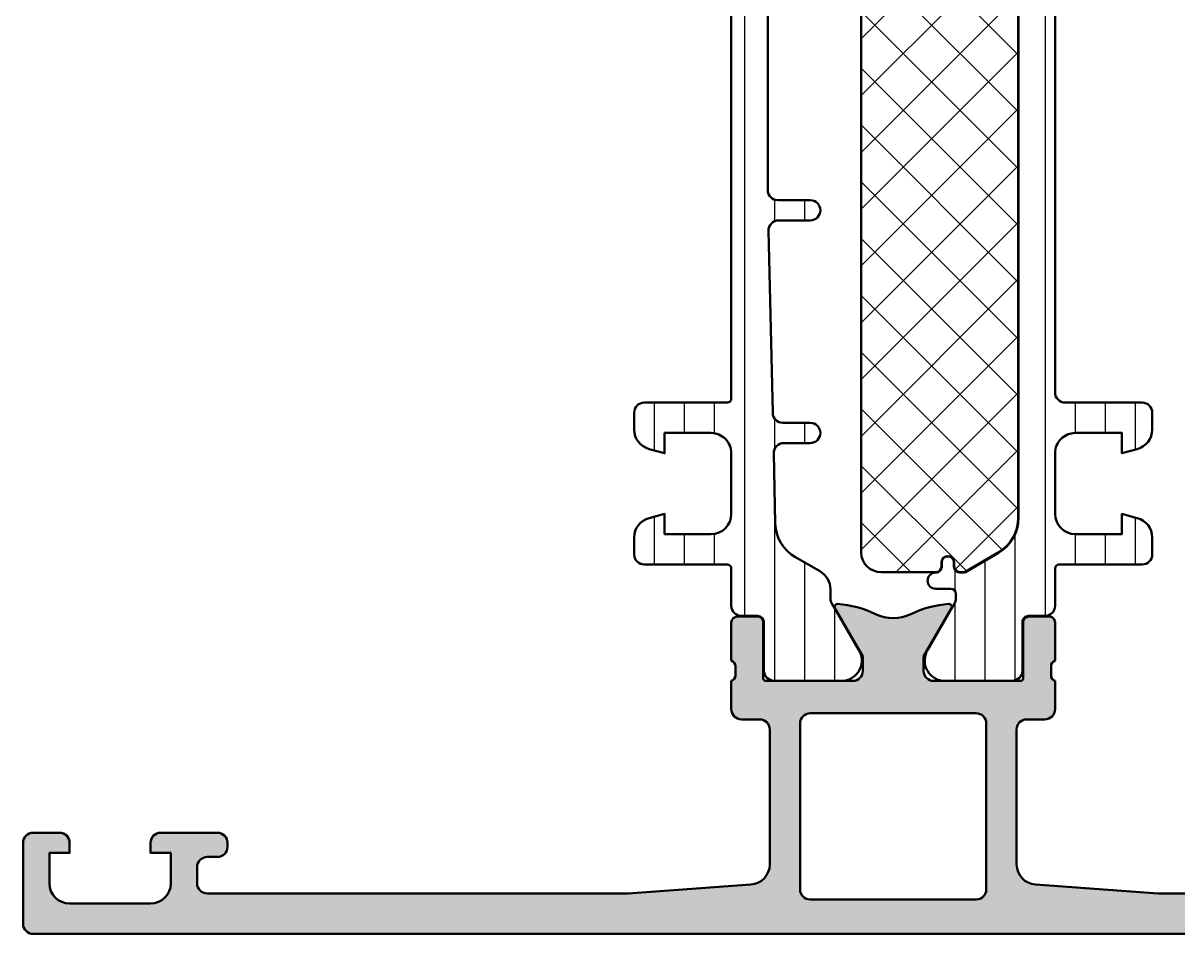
# Model space of a CAD drawing. Extents: x 0 to 107, y 0 to 90.
# Drawn here: x 0 to 57.1, y 0 to 45 of the extents above; entities that cross this region are included whole.
import ezdxf

# ---------------------------------------------------------------- set-up
doc = ezdxf.new("R2010")
doc.units = 0
for name, color, linetype, lineweight in [('0S-Alu contour', 7, 'Continuous', 50), ('0S-Alu hatch', 252, 'Continuous', 25), ('0S-Plastic contour', 254, 'Continuous', 50), ('0S-Plastic hatch', 253, 'Continuous', 25), ('0S-PT contour', 91, 'Continuous', 50), ('0S-PT hatch', 103, 'Continuous', 25)]:
    doc.layers.add(name, color=color, linetype=linetype, lineweight=lineweight)
pattern_1 = [(90, (0, 0), (-1.4859, 0), [])]

# ---------------------------------------------------------------- blocks, each defined once
blk = doc.blocks.new('462580__AE977219_CE54_4186_94C7_4230D9672D73_')
at = {"layer": '0S-Alu hatch'}
h = blk.add_hatch(color=256, dxfattribs=at)
edge = h.paths.add_edge_path()
edge.add_ellipse((50.10000000000005, 3.431119354686243), major_axis=(-1.000000000000035, 0), ratio=1, start_angle=0, end_angle=85.91438322002278, ccw=False)
edge.add_line((49.10000000000001, 3.43111935468624), (49.1, 10.1))
edge.add_ellipse((49.6, 10.10000015128488), major_axis=(-0.5000000000000301, 0), ratio=1, start_angle=-89.99999999999591, end_angle=1.732971230694602e-05, ccw=False)
edge.add_line((49.59999999999997, 10.60000015128491), (50.5, 10.60000000000001))
edge.add_arc((50.50000000000004, 11.10000015128486), 0.4999999999999574, 269.9999999999951, 360)
edge.add_line((51, 11.10000015128486), (51.00000000000001, 12.4998629859011))
edge.add_ellipse((51.07883680233441, 12.7673838415071), major_axis=(-0.2788954097622999, 0), ratio=1, start_angle=-1.1645648168134244, end_angle=73.58006877694788, ccw=False)
edge.add_line((50.79999900000001, 12.77305213717746), (50.79999900000002, 13.22664598589257))
edge.add_ellipse((51.07886710018399, 13.23230679019579), major_axis=(-0.2789255492162316, 0), ratio=1, start_angle=-73.57540492508872, end_angle=1.1628997974455046, ccw=False)
edge.add_line((51.00000000000001, 13.49985013717745), (51.00000000000002, 15.37986098590108))
edge.add_arc((50.70000000000002, 15.37986113718598), 0.2999999999999971, 359.9999711101367, 450)
edge.add_line((50.70000000000002, 15.67986113718598), (49.72002568095724, 15.67986098590108))
edge.add_arc((49.72002568095724, 15.37986113718597), 0.3000000000000096, 90, 180)
edge.add_line((49.42002568095722, 15.37986113718596), (49.42002568095723, 12.61986298590108))
edge.add_ellipse((49.30016269505614, 12.61986313718614), major_axis=(-0.1198629859011961, 0), ratio=1, start_angle=90.00000000003058, end_angle=179.9999276807861, ccw=False)
edge.add_line((49.3001626950562, 12.50000015128494), (44.99994439642525, 12.50000000000005))
edge.add_ellipse((44.99994465468481, 13.00000025825956), major_axis=(-0.50000025825958, 0), ratio=1, start_angle=1.2253957095254009e-05, end_angle=89.9999704056504, ccw=False)
edge.add_line((44.49994439642524, 13.00000015128501), (44.49994439642535, 13.70000000000018))
edge.add_line((44.49994439642535, 13.70000000000018), (45.88143985404754, 16.09282032302732))
edge.add_arc((45.76182461177673, 16.16188036663647), 0.138119784648486, 329.9999456508516, 453.6515491367406)
edge.add_arc((46.07146175672486, 11.31000108375469), 4.999869236974165, 93.65154913674321, 116.1005569611629)
edge.add_ellipse((42.99997219821259, 17.600057554792), major_axis=(-2.000063781674514, 0), ratio=1, start_angle=64.15806723683357, end_angle=115.84193276316671, ccw=False)
edge.add_arc((39.9284826397003, 11.31000108375472), 4.999869236974149, 63.89944303883679, 86.34845086325629)
edge.add_arc((40.23811978464847, 16.16188036663646), 0.1381197846485002, 86.34845086325679, 210.0000000000027)
edge.add_line((40.11850454237763, 16.09282047431221), (41.49999999999984, 13.70000000000019))
edge.add_line((41.49999999999984, 13.70000000000019), (41.49999999999991, 13.00000000000009))
edge.add_ellipse((40.99999999999992, 13.00000015128496), major_axis=(-0.5000000000000158, 0), ratio=1, start_angle=90.00000000000159, end_angle=179.9999826702878, ccw=False)
edge.add_line((40.99999999999993, 12.50000015128495), (36.69983730494378, 12.50000000000005))
edge.add_ellipse((36.69983756320365, 12.61986324416072), major_axis=(-0.119863244160942, 0), ratio=1, start_angle=5.113384287369627e-05, end_angle=89.99987654930851, ccw=False)
edge.add_line((36.57997431904276, 12.61986313718598), (36.57997431904276, 15.37986098590107))
edge.add_arc((36.27997431904275, 15.37986113718596), 0.3000000000000043, 359.9999711101367, 450.0000000000027)
edge.add_line((36.27997431904274, 15.67986113718597), (35.29999999999998, 15.67986098590108))
edge.add_arc((35.29999999999998, 15.37986113718597), 0.3000000000000025, 90, 180)
edge.add_line((34.99999999999997, 15.37986113718597), (34.99999999999996, 13.49984998589256))
edge.add_ellipse((34.92113326019448, 13.23230690899787), major_axis=(-0.2789251882527402, 0), ratio=1, start_angle=178.8371053712857, end_angle=253.5754602446128, ccw=False)
edge.add_line((35.20000099999997, 13.22664613717746), (35.20000099999998, 12.77305198589258))
edge.add_ellipse((34.92116355800332, 12.76738372271176), major_axis=(-0.2788950488386738, 0), ratio=1, start_angle=106.419875899164, end_angle=181.1645596481263, ccw=False)
edge.add_line((35.00000000000001, 12.49986313718603), (34.99999999999999, 11.09999999999998))
edge.add_arc((35.49999999999997, 11.10000015128489), 0.4999999999999858, 180.0000173297123, 269.9999999999984)
edge.add_line((35.49999999999996, 10.6000001512849), (36.40000000000001, 10.60000000000001))
edge.add_ellipse((36.40000025825936, 10.10000025825946), major_axis=(-0.4999997417406209, 0), ratio=1, start_angle=179.999987746043, end_angle=270.0000295943558, ccw=False)
edge.add_line((36.89999999999996, 10.1000001512849), (36.89999999999998, 3.431119203401324))
edge.add_ellipse((35.89999999999996, 3.431119354686239), major_axis=(-1.000000000000025, 0), ratio=1, start_angle=94.08561677997523, end_angle=179.999991377309, ccw=False)
edge.add_line((35.97124704998788, 2.433660654855476), (29.9, 2.000000000000013))
edge.add_line((29.9, 2.000000000000013), (9.099999999999987, 1.999999999999998))
edge.add_ellipse((9.100000258259582, 2.500000258259502), major_axis=(-0.5000002582595707, 0), ratio=1, start_angle=1.2253957095254009e-05, end_angle=89.99997040564563, ccw=False)
edge.add_line((8.600000000000023, 2.500000151284906), (8.600000000000023, 3.299999999999997))
edge.add_ellipse((9.10000000000004, 3.300000151284852), major_axis=(-0.5000000000000407, 0), ratio=1, start_angle=-89.99999999999841, end_angle=1.732971230694602e-05, ccw=False)
edge.add_line((9.100000000000026, 3.800000151284893), (9.600000000000025, 3.799999999999998))
edge.add_arc((9.600000000000023, 4.300000151284892), 0.4999999999999996, 270.0000000000002, 360)
edge.add_line((10.10000000000002, 4.300000151284895), (10.10000000000002, 4.499999999999999))
edge.add_arc((9.600000000000023, 4.500000151284895), 0.4999999999999983, 359.9999826702877, 450)
edge.add_line((9.600000000000023, 5.000000151284893), (6.800000000000011, 4.999999999999999))
edge.add_arc((6.800000000000011, 4.500000151284893), 0.5, 90, 180)
edge.add_line((6.300000000000011, 4.500000151284892), (6.300000000000011, 4))
edge.add_line((6.300000000000011, 4), (7.300000000000011, 4))
edge.add_line((7.300000000000011, 4), (7.300000000000011, 2.500000000000005))
edge.add_ellipse((6.300000000000001, 2.500000151284914), major_axis=(-1.000000000000021, 0), ratio=1, start_angle=90.00000000000063, end_angle=179.999991377309, ccw=False)
edge.add_line((6.300000000000012, 1.500000151284893), (2.300000000000012, 1.499999999999998))
edge.add_ellipse((2.300000258259527, 2.500000258259489), major_axis=(-1.000000258259523, 0), ratio=1, start_angle=6.156649305921746e-06, end_angle=89.99998520282361, ccw=False)
edge.add_line((1.300000000000011, 2.500000151284895), (1.300000000000011, 3.999999999999998))
edge.add_line((1.300000000000011, 3.999999999999998), (2.300000000000011, 3.999999999999999))
edge.add_line((2.300000000000011, 3.999999999999999), (2.300000000000011, 4.5))
edge.add_arc((1.800000000000015, 4.500000151284897), 0.4999999999999963, 359.9999826702877, 450)
edge.add_line((1.800000000000014, 5.000000151284893), (0.4999999999999999, 4.999999999999999))
edge.add_arc((0.4999999999999999, 4.500000151284893), 0.5, 90.00000000000003, 180)
edge.add_line((-2e-16, 4.500000151284893), (1e-16, 0.5))
edge.add_arc((0.5, 0.500000151284895), 0.5, 180.0000173297123, 269.9999999999999)
edge.add_line((0.4999999999999998, 1.512848948e-07), (106.5, 4e-16))
edge.add_arc((106.5, 0.5000001512848968), 0.5000000000000016, 269.9999999999984, 360)
edge.add_line((107, 0.5000001512848918), (107, 4.500000000000023))
edge.add_arc((106.5, 4.500000151284925), 0.4999999999999716, 359.9999826702877, 449.9999999999984)
edge.add_line((106.5, 5.000000151284896), (105.1999999999999, 4.999999999999998))
edge.add_arc((105.1999999999999, 4.500000151284907), 0.4999999999999858, 90.00000000000325, 180)
edge.add_line((104.6999999999999, 4.500000151284885), (104.7, 3.999999999999999))
edge.add_line((104.7, 3.999999999999999), (105.7, 3.999999999999999))
edge.add_line((105.7, 3.999999999999999), (105.7, 2.5))
edge.add_ellipse((104.6999999999999, 2.500000151284957), major_axis=(-1.000000000000053, 0), ratio=1, start_angle=89.9999999999975, end_angle=179.999991377309, ccw=False)
edge.add_line((104.6999999999999, 1.500000151284898), (100.7, 1.499999999999999))
edge.add_ellipse((100.7000002582595, 2.500000258259503), major_axis=(-1.000000258259537, 0), ratio=1, start_angle=6.156649305921746e-06, end_angle=89.99998520282338, ccw=False)
edge.add_line((99.69999999999997, 2.500000151284895), (99.69999999999997, 4))
edge.add_line((99.69999999999997, 4), (100.7, 4))
edge.add_line((100.7, 4), (100.6999999999999, 4.500000000000045))
edge.add_arc((100.2, 4.500000151284957), 0.499999999999929, 359.9999826702877, 450)
edge.add_line((100.2, 5.000000151284886), (97.39999999999998, 5))
edge.add_arc((97.39999999999996, 4.500000151284907), 0.4999999999999885, 89.99999999999837, 180)
edge.add_line((96.89999999999996, 4.500000151284923), (96.89999999999996, 4.29999999999997))
edge.add_arc((97.39999999999998, 4.300000151284895), 0.5, 180.0000173297123, 270.0000000000033)
edge.add_line((97.4, 3.800000151284895), (97.89999999999995, 3.799999999999998))
edge.add_ellipse((97.9000002582593, 3.300000258259397), major_axis=(-0.4999997417406675, 0), ratio=1, start_angle=179.999987746043, end_angle=270.00002959435665, ccw=False)
edge.add_line((98.39999999999996, 3.300000151284856), (98.40000000000003, 2.500000000000074))
edge.add_ellipse((97.89999999999996, 2.500000151284987), major_axis=(-0.500000000000094, 0), ratio=1, start_angle=90.00000000000159, end_angle=179.9999826702878, ccw=False)
edge.add_line((97.89999999999999, 2.000000151284895), (56.10000000000002, 2.000000000000014))
edge.add_line((56.10000000000002, 2.000000000000014), (50.0287529500121, 2.433660654855476))
edge = h.paths.add_edge_path()
edge.add_line((38.89999999999999, 10.90000000000001), (47.09999999999999, 10.90000000000001))
edge.add_ellipse((47.09999999999999, 10.4000001512849), major_axis=(-0.5, 0), ratio=1, start_angle=179.9999826702878, end_angle=270, ccw=False)
edge.add_line((47.6, 10.40000000000001), (47.6, 2.200000151284889))
edge.add_ellipse((47.09999999999999, 2.20000015128489), major_axis=(-0.5, 0), ratio=1, start_angle=90, end_angle=180, ccw=False)
edge.add_line((47.09999999999999, 1.699999999999995), (38.89999999999999, 1.70000015128489))
edge.add_ellipse((38.89999999999999, 2.20000015128489), major_axis=(-0.5, 0), ratio=1, start_angle=1.732971230694602e-05, end_angle=90, ccw=False)
edge.add_line((38.39999999999998, 2.199999999999995), (38.39999999999998, 10.4000001512849))
edge.add_ellipse((38.89999999999999, 10.4000001512849), major_axis=(-0.5, 0), ratio=1, start_angle=270, end_angle=360, ccw=False)
at = {"layer": '0S-Alu contour', "color": 7}
for points in [[(40.11850454237763, 16.09282047431221), (41.49999999999984, 13.70000000000019), (41.49999999999991, 13.00000000000009)], [(44.49994439642524, 13.00000015128501), (44.49994439642535, 13.70000000000018), (45.88143985404754, 16.09282032302732)], [(36.27997431904274, 15.67986113718597), (35.29999999999998, 15.67986098590108)], [(50.70000000000002, 15.67986113718598), (49.72002568095724, 15.67986098590108)], [(34.99999999999997, 15.37986113718597), (34.99999999999996, 13.49984998589256)], [(36.57997431904276, 12.61986313718598), (36.57997431904276, 15.37986098590107)], [(49.42002568095722, 15.37986113718596), (49.42002568095723, 12.61986298590108)], [(51.00000000000001, 13.49985013717745), (51.00000000000002, 15.37986098590108)], [(35.20000099999997, 13.22664613717746), (35.20000099999998, 12.77305198589258)], [(50.79999900000001, 12.77305213717746), (50.79999900000002, 13.22664598589257)], [(35.00000000000001, 12.49986313718603), (34.99999999999999, 11.09999999999998)], [(40.99999999999993, 12.50000015128495), (36.69983730494378, 12.50000000000005)], [(49.3001626950562, 12.50000015128494), (44.99994439642525, 12.50000000000005)], [(51, 11.10000015128486), (51.00000000000001, 12.4998629859011)], [(38.89999999999999, 10.90000000000001), (47.09999999999999, 10.90000000000001)], [(35.49999999999996, 10.6000001512849), (36.40000000000001, 10.60000000000001)], [(38.39999999999998, 2.199999999999995), (38.39999999999998, 10.4000001512849)], [(47.6, 10.40000000000001), (47.6, 2.20000015128489)], [(49.59999999999997, 10.60000015128491), (50.5, 10.60000000000001)], [(36.89999999999996, 10.1000001512849), (36.89999999999998, 3.431119203401324)], [(49.10000000000001, 3.43111935468624), (49.1, 10.1)], [(1.800000000000014, 5.000000151284893), (0.4999999999999999, 4.999999999999999)], [(9.600000000000023, 5.000000151284893), (6.800000000000011, 4.999999999999999)], [(-2e-16, 4.500000151284893), (1e-16, 0.5)], [(1.300000000000011, 2.500000151284895), (1.300000000000011, 3.999999999999998), (2.300000000000011, 3.999999999999999), (2.300000000000011, 4.5)], [(6.300000000000011, 4.500000151284892), (6.300000000000011, 4), (7.300000000000011, 4), (7.300000000000011, 2.500000000000005)], [(10.10000000000002, 4.300000151284895), (10.10000000000002, 4.499999999999999)], [(9.100000000000026, 3.800000151284893), (9.600000000000025, 3.799999999999998)], [(8.600000000000023, 2.500000151284906), (8.600000000000023, 3.299999999999997)], [(35.97124704998788, 2.433660654855476), (29.9, 2.000000000000013), (9.099999999999987, 1.999999999999998)], [(97.89999999999999, 2.000000151284895), (56.10000000000002, 2.000000000000014), (50.0287529500121, 2.433660654855476)], [(6.300000000000012, 1.500000151284893), (2.300000000000012, 1.499999999999998)], [(47.09999999999999, 1.699999999999995), (38.89999999999999, 1.70000015128489)], [(0.4999999999999998, 1.512848948e-07), (106.5, 4e-16)]]:
    blk.add_lwpolyline(points, dxfattribs=at)
for centre, radius, start, end in [((40.23811978464847, 16.16188036663646), 0.1381197846485002, 86.34845086325679, 210.0000000000027), ((39.9284826397003, 11.31000108375472), 4.999869236974149, 63.89944303883679, 86.34845086325629), ((46.07146175672486, 11.31000108375469), 4.999869236974165, 93.65154913674321, 116.1005569611629), ((45.76182461177673, 16.16188036663647), 0.138119784648486, 329.9999456508516, 93.65154913674066), ((35.29999999999998, 15.37986113718597), 0.3000000000000025, 90, 180), ((36.27997431904275, 15.37986113718596), 0.3000000000000043, 359.9999711101367, 90.00000000000273), ((49.72002568095724, 15.37986113718597), 0.3000000000000096, 90, 180), ((50.70000000000002, 15.37986113718598), 0.2999999999999971, 359.9999711101367, 90), ((35.49999999999997, 11.10000015128489), 0.4999999999999858, 180.0000173297123, 269.9999999999984), ((50.50000000000004, 11.10000015128486), 0.4999999999999574, 269.9999999999951, 0), ((0.4999999999999999, 4.500000151284893), 0.5, 90.00000000000003, 180), ((1.800000000000015, 4.500000151284897), 0.4999999999999963, 359.9999826702877, 90.0000000000001), ((6.800000000000011, 4.500000151284893), 0.5, 90, 180), ((9.600000000000023, 4.500000151284895), 0.4999999999999983, 359.9999826702877, 90), ((9.600000000000023, 4.300000151284892), 0.4999999999999996, 270.0000000000002, 0), ((0.5, 0.500000151284895), 0.5, 180.0000173297123, 269.9999999999999)]:
    blk.add_arc(centre, radius, start, end, dxfattribs=at)
at = {"layer": '0S-Alu contour', "color": 7, "extrusion": (0, 0, -1)}
for centre, radius, start, end in [((-42.99997219821259, 17.600057554792), 2.000063781674514, 244.1580672368333, 295.8419327631665), ((-34.92113326019448, 13.23230690899787), 0.2789251882527402, 106.4245397553872, 181.1628946287144), ((-51.07886710018399, 13.23230679019579), 0.2789255492162316, 358.8371002025545, 73.5754049250888), ((-34.92116355800332, 12.76738372271176), 0.2788950488386739, 178.8354403518737, 253.580124100836), ((-36.69983756320365, 12.61986324416072), 0.119863244160942, 270.0001234506915, 359.9999488661571), ((-40.99999999999992, 13.00000015128496), 0.5000000000000158, 180.0000173297123, 269.9999999999984), ((-44.99994465468481, 13.00000025825956), 0.50000025825958, 270.0000295943496, 359.9999877460429), ((-49.30016269505614, 12.61986313718614), 0.1198629859011961, 180.000072319214, 269.9999999999694), ((-51.07883680233441, 12.7673838415071), 0.2788954097622999, 286.4199312230521, 1.164564816813331), ((-38.89999999999999, 10.4000001512849), 0.5, 0, 90), ((-47.09999999999999, 10.4000001512849), 0.5, 90, 180.0000173297123), ((-36.40000025825936, 10.10000025825946), 0.4999997417406209, 89.9999704056442, 180.0000122539571), ((-49.6, 10.10000015128488), 0.5000000000000301, 359.9999826702877, 89.99999999999594), ((-9.10000000000004, 3.300000151284852), 0.5000000000000407, 359.9999826702877, 89.99999999999837), ((-35.89999999999996, 3.431119354686239), 1.000000000000025, 180.0000086226911, 265.9143832200248), ((-50.10000000000005, 3.431119354686243), 1.000000000000035, 274.0856167799772, 0), ((-2.300000258259527, 2.500000258259489), 1.000000258259523, 270.0000147971764, 359.9999938433507), ((-6.300000000000001, 2.500000151284914), 1.000000000000021, 180.0000086226911, 269.9999999999994), ((-9.100000258259582, 2.500000258259502), 0.5000002582595707, 270.0000295943544, 359.9999877460429), ((-38.89999999999999, 2.20000015128489), 0.5, 270, 359.9999826702877), ((-47.09999999999999, 2.20000015128489), 0.5, 180, 270)]:
    blk.add_arc(centre, radius, start, end, dxfattribs=at)
blk = doc.blocks.new('284595__3BD5218A_EC64_46D0_82F6_E724B18B5A6B___8C823712_306E_4C20_992F_7DF434654752_')
at = {"layer": '0S-Plastic hatch'}
h = blk.add_hatch(dxfattribs=at)
h.set_pattern_fill('ANSI31', color=256, scale=0.4680000000000001, angle=45, style=0)
h.set_pattern_definition(pattern_1)
edge = h.paths.add_edge_path()
edge.add_line((55.80000031716405, 62.91925062692974), (55.80000031716405, 63.74999985030413))
edge.add_arc((55.30000031716406, 63.74999985030415), 0.4999999999999858, 0, 89.99999999999837)
edge.add_line((55.30000031716408, 64.24999985030414), (51.20000031716406, 64.24999985030408))
edge.add_ellipse((51.20000031716405, 64.44999985030408), major_axis=(-0.2000000000000028, 0), ratio=1, start_angle=0, end_angle=90.00000000000199, ccw=False)
edge.add_line((51.00000031716406, 64.44999985030408), (51.00000031716405, 66.2900055292136))
edge.add_arc((50.50000299606637, 66.2900055292136), 0.4999973210976876, 0, 90.00030698202619)
edge.add_line((50.50000031715716, 66.7900028503041), (49.68966898382381, 66.7900028503041))
edge.add_ellipse((49.6896689838238, 67.0900028503041), major_axis=(-0.2999999999999829, 0), ratio=1, start_angle=0, end_angle=90.00000000000409, ccw=False)
edge.add_line((49.38966898382381, 67.0900028503041), (49.39000093422084, 69.49000123324036))
edge.add_arc((48.89000495678221, 69.49000387286549), 0.4999959774455975, 359.9996975182267, 450.0003024811826)
edge.add_line((48.89000231715716, 69.98999985030412), (45.41346081905766, 69.98999985030412))
edge.add_arc((45.55577146804902, 69.00018177558127), 0.9999960709244742, 98.18160805189984, 212.7270160998405)
edge.add_line((44.71451881905767, 68.45954685030412), (46.03303566836882, 66.17580836363183))
edge.add_ellipse((45.6000229516385, 65.9258083893323), major_axis=(-0.4999999999999406, 0), ratio=1, start_angle=179.994256176766, end_angle=209.9999965993448, ccw=False)
edge.add_line((46.10002294912599, 65.92575826501847), (46.10000031715464, 65.69999985032166))
edge.add_ellipse((45.85000031713714, 65.69999985032165), major_axis=(-0.2500000000175007, 0), ratio=1, start_angle=90.00000000000159, end_angle=180, ccw=False)
edge.add_line((45.85000031713714, 65.44999985030415), (45.09959367777305, 65.44999985030411))
edge.add_arc((45.09959367777305, 65.05074077718734), 0.3992590731167667, 90, 270)
edge.add_ellipse((45.09959367777309, 64.34999985030403), major_axis=(-0.3014818537665462, 0), ratio=1, start_angle=180, end_angle=270.00000000000676, ccw=False)
edge.add_line((45.40107553153964, 64.34999985030407), (45.40107553153964, 64.14942905501786))
edge.add_arc((45.7005047362534, 64.14942905501789), 0.2994292047137605, 180, 360)
edge.add_line((45.99993394096716, 64.14942905501792), (45.99993394096716, 64.34999985030419))
edge.add_ellipse((46.29993394096714, 64.34999985030414), major_axis=(-0.2999999999999758, 0), ratio=1, start_angle=273.39363927145547, end_angle=360, ccw=False)
edge.add_line((46.2821752750787, 64.64947377201662), (46.46501312662448, 64.64947377201665))
edge.add_ellipse((46.46501312662459, 64.44947377201655), major_axis=(-0.2000000000001023, 0), ratio=1, start_angle=240.0000000000378, end_angle=270.0000000000305, ccw=False)
edge.add_line((46.56501312662452, 64.62267885277359), (48.20000031716407, 63.67871855819386))
edge.add_ellipse((47.20000031716416, 61.94666775062508), major_axis=(-1.999999999999871, 0), ratio=1, start_angle=180, end_angle=240.0000000000009, ccw=False)
edge.add_line((49.20000031716404, 61.9466677506251), (49.20000031716405, 20.55333194993597))
edge.add_ellipse((47.20000031716406, 20.553331949936), major_axis=(-1.999999999999985, 0), ratio=1, start_angle=119.9999999999998, end_angle=180, ccw=False)
edge.add_line((48.20000031716404, 18.82128114236713), (46.56501312662454, 17.87732084778762))
edge.add_ellipse((46.46501312662434, 18.05052592854439), major_axis=(-0.2000000000000009, 0), ratio=1, start_angle=90.00000000006918, end_angle=120.00000000006611, ccw=False)
edge.add_line((46.46501312662458, 17.85052592854439), (46.28217527507868, 17.85052592854445))
edge.add_ellipse((46.29993394096711, 18.14999985025689), major_axis=(-0.2999999999999501, 0), ratio=1, start_angle=0, end_angle=86.60636072854561, ccw=False)
edge.add_line((45.99993394096716, 18.14999985025688), (45.99993394096716, 18.35057064554315))
edge.add_arc((45.7005047362534, 18.35057064554315), 0.2994292047137605, 0, 180)
edge.add_line((45.40107553153965, 18.35057064554315), (45.40107553153965, 18.14999985025688))
edge.add_ellipse((45.0995936777731, 18.14999985025699), major_axis=(-0.3014818537665462, 0), ratio=1, start_angle=89.99999999999199, end_angle=180, ccw=False)
edge.add_arc((45.09959367777305, 17.4492589233737), 0.3992590731167524, 90, 270)
edge.add_line((45.09959367777305, 17.04999985025694), (45.85000031713718, 17.04999985025692))
edge.add_ellipse((45.85000031713716, 16.79999985023943), major_axis=(-0.2500000000174865, 0), ratio=1, start_angle=180, end_angle=269.9999999999935, ccw=False)
edge.add_line((46.10000031715464, 16.79999985023935), (46.10002294912599, 16.57424143554255))
edge.add_ellipse((45.60002295163844, 16.57419131122876), major_axis=(-0.5000000000000032, 0), ratio=1, start_angle=150.0000034006535, end_angle=180.0057438232342, ccw=False)
edge.add_line((46.03303566836881, 16.32419133692919), (44.71451881905767, 14.04045285025691))
edge.add_arc((45.55577146804902, 13.49981792497976), 0.9999960709244718, 147.2729839001593, 261.8183919481001)
edge.add_line((45.41346081905766, 12.50999985025691), (48.89000231715716, 12.50999985025692))
edge.add_arc((48.89000495678221, 13.00999582769554), 0.4999959774455886, 269.9996975188158, 360.0003024817733)
edge.add_line((49.39000093422083, 13.00999846732063), (49.38966898382381, 15.4099968502569))
edge.add_ellipse((49.68966898382381, 15.4099968502569), major_axis=(-0.3000000000000043, 0), ratio=1, start_angle=269.99999999999864, end_angle=360, ccw=False)
edge.add_line((49.68966898382382, 15.70999685025691), (50.50000031715717, 15.70999685025691))
edge.add_arc((50.50000299606637, 16.20999417134742), 0.4999973210976877, 269.9996930179747, 360)
edge.add_line((51.00000031716405, 16.20999417134742), (51.00000031716405, 18.04999985025686))
edge.add_ellipse((51.20000031716408, 18.04999985025691), major_axis=(-0.2000000000000242, 0), ratio=1, start_angle=270.00000000001427, end_angle=360, ccw=False)
edge.add_line((51.20000031716403, 18.24999985025694), (55.30000031716406, 18.24999985025687))
edge.add_arc((55.30000031716405, 18.74999985025687), 0.4999999999999929, 270.0000000000008, 360)
edge.add_line((55.80000031716405, 18.74999985025688), (55.80000031716405, 19.58074907363124))
edge.add_arc((54.80000031716406, 19.58074907363126), 0.9999999999999857, 0, 74.99999999999942)
edge.add_line((55.05881936226659, 20.54667489992031), (54.30000031716405, 20.74999985025693))
edge.add_line((54.30000031716405, 20.74999985025693), (54.30000031716405, 19.74999985025693))
edge.add_line((54.30000031716405, 19.74999985025693), (52.00000031716405, 19.74999985025693))
edge.add_ellipse((52.00000031716405, 20.74999985025693), major_axis=(-1, 0), ratio=1, start_angle=0, end_angle=90, ccw=False)
edge.add_line((51.00000031716405, 20.74999985025693), (51.00000031716405, 23.74999985025699))
edge.add_ellipse((52.00000031716398, 23.74999985025695), major_axis=(-0.999999999999929, 0), ratio=1, start_angle=269.99999999999676, end_angle=360, ccw=False)
edge.add_line((52.00000031716403, 24.74999985025688), (54.30000031716405, 24.74999985025691))
edge.add_line((54.30000031716405, 24.74999985025691), (54.30000031716405, 23.74999985025699))
edge.add_line((54.30000031716405, 23.74999985025699), (55.05881936226651, 23.95332480059347))
edge.add_arc((54.80000031716397, 24.91925062688263), 1.000000000000094, 285.0000000000002, 360)
edge.add_line((55.80000031716405, 24.91925062688262), (55.80000031716405, 25.74999985025697))
edge.add_arc((55.30000031716409, 25.74999985025697), 0.4999999999999574, 0, 89.9999999999992)
edge.add_line((55.3000003171641, 26.24999985025693), (51.50000031716405, 26.24999985025694))
edge.add_ellipse((51.50000031716403, 26.74999985025691), major_axis=(-0.4999999999999787, 0), ratio=1, start_angle=0, end_angle=90.00000000000239, ccw=False)
edge.add_line((51.00000031716405, 26.74999985025691), (51.00000031716405, 55.74999985030407))
edge.add_ellipse((51.50000031716405, 55.74999985030412), major_axis=(-0.5, 0), ratio=1, start_angle=270.0000000000008, end_angle=360, ccw=False)
edge.add_line((51.50000031716404, 56.24999985030412), (55.30000031716411, 56.24999985030411))
edge.add_arc((55.30000031716408, 56.74999985030407), 0.4999999999999574, 270.0000000000041, 360)
edge.add_line((55.80000031716404, 56.7499998503041), (55.80000031716405, 57.58074907367852))
edge.add_arc((54.80000031716408, 57.58074907367852), 0.9999999999999715, 0, 75.00000000000126)
edge.add_line((55.05881936226657, 58.54667489996757), (54.30000031716405, 58.74999985030411))
edge.add_line((54.30000031716405, 58.74999985030411), (54.30000031716405, 57.74999985030412))
edge.add_line((54.30000031716405, 57.74999985030412), (52.00000031716408, 57.74999985030412))
edge.add_ellipse((52.00000031716404, 58.7499998503041), major_axis=(-0.9999999999999928, 0), ratio=1, start_angle=0, end_angle=90.00000000000199, ccw=False)
edge.add_line((51.00000031716405, 58.7499998503041), (51.00000031716405, 61.74999985030416))
edge.add_ellipse((52.00000031716406, 61.74999985030411), major_axis=(-1.000000000000007, 0), ratio=1, start_angle=269.99999999999795, end_angle=360, ccw=False)
edge.add_line((52.0000003171641, 62.74999985030412), (54.30000031716405, 62.74999985030406))
edge.add_line((54.30000031716405, 62.74999985030406), (54.30000031716405, 61.74999985030413))
edge.add_line((54.30000031716405, 61.74999985030413), (55.0588193622666, 61.95332480064076))
edge.add_arc((54.80000031716412, 62.91925062692977), 0.9999999999999246, 284.9999999999986, 360)
at = {"layer": '0S-Plastic contour', "color": 7}
for points in [[(48.89000231715716, 69.98999985030412), (45.41346081905766, 69.98999985030412)], [(49.38966898382381, 67.0900028503041), (49.39000093422084, 69.49000123324036)], [(44.71451881905767, 68.45954685030412), (46.03303566836882, 66.17580836363183)], [(50.50000031715716, 66.7900028503041), (49.68966898382381, 66.7900028503041)], [(51.00000031716406, 64.44999985030408), (51.00000031716405, 66.2900055292136)], [(46.10002294912599, 65.92575826501847), (46.10000031715464, 65.69999985032166)], [(45.85000031713714, 65.44999985030415), (45.09959367777305, 65.44999985030411)], [(46.2821752750787, 64.64947377201662), (46.46501312662448, 64.64947377201665)], [(46.56501312662452, 64.62267885277359), (48.20000031716407, 63.67871855819386)], [(45.40107553153964, 64.34999985030407), (45.40107553153964, 64.14942905501786)], [(45.99993394096716, 64.14942905501792), (45.99993394096716, 64.34999985030419)], [(55.30000031716408, 64.24999985030414), (51.20000031716406, 64.24999985030408)], [(55.80000031716405, 62.91925062692974), (55.80000031716405, 63.74999985030413)], [(52.0000003171641, 62.74999985030412), (54.30000031716405, 62.74999985030406), (54.30000031716405, 61.74999985030413), (55.0588193622666, 61.95332480064076)], [(49.20000031716404, 61.9466677506251), (49.20000031716405, 20.55333194993597)], [(51.00000031716405, 58.7499998503041), (51.00000031716405, 61.74999985030416)], [(55.05881936226657, 58.54667489996757), (54.30000031716405, 58.74999985030411), (54.30000031716405, 57.74999985030412), (52.00000031716408, 57.74999985030412)], [(55.80000031716404, 56.7499998503041), (55.80000031716405, 57.58074907367852)], [(51.50000031716404, 56.24999985030412), (55.30000031716411, 56.24999985030411)], [(51.00000031716405, 26.74999985025691), (51.00000031716405, 55.74999985030407)], [(55.3000003171641, 26.24999985025693), (51.50000031716405, 26.24999985025694)], [(55.80000031716405, 24.91925062688262), (55.80000031716405, 25.74999985025697)], [(52.00000031716403, 24.74999985025688), (54.30000031716405, 24.74999985025691), (54.30000031716405, 23.74999985025699), (55.05881936226651, 23.95332480059347)], [(51.00000031716405, 20.74999985025693), (51.00000031716405, 23.74999985025699)], [(55.05881936226659, 20.54667489992031), (54.30000031716405, 20.74999985025693), (54.30000031716405, 19.74999985025693), (52.00000031716405, 19.74999985025693)], [(55.80000031716405, 18.74999985025688), (55.80000031716405, 19.58074907363124)], [(45.40107553153965, 18.35057064554315), (45.40107553153965, 18.14999985025688)], [(45.99993394096716, 18.14999985025688), (45.99993394096716, 18.35057064554315)], [(48.20000031716404, 18.82128114236713), (46.56501312662454, 17.87732084778762)], [(46.46501312662458, 17.85052592854439), (46.28217527507868, 17.85052592854445)], [(51.00000031716405, 16.20999417134742), (51.00000031716405, 18.04999985025686)], [(51.20000031716403, 18.24999985025694), (55.30000031716406, 18.24999985025687)], [(45.09959367777305, 17.04999985025694), (45.85000031713718, 17.04999985025692)], [(46.10000031715464, 16.79999985023935), (46.10002294912599, 16.57424143554255)], [(46.03303566836881, 16.32419133692919), (44.71451881905767, 14.04045285025691)], [(49.39000093422083, 13.00999846732063), (49.38966898382381, 15.4099968502569)], [(49.68966898382382, 15.70999685025691), (50.50000031715717, 15.70999685025691)], [(45.41346081905766, 12.50999985025691), (48.89000231715716, 12.50999985025692)]]:
    blk.add_lwpolyline(points, dxfattribs=at)
for centre, radius, start, end in [((45.55577146804902, 69.00018177558127), 0.9999960709244742, 98.18160805189984, 212.7270160998405), ((48.89000495678221, 69.49000387286549), 0.4999959774455975, 359.9996975182267, 90.00030248118262), ((50.50000299606637, 66.2900055292136), 0.4999973210976876, 0, 90.00030698202619), ((45.09959367777305, 65.05074077718734), 0.3992590731167667, 90, 270), ((45.7005047362534, 64.14942905501789), 0.2994292047137605, 180, 0), ((55.30000031716406, 63.74999985030415), 0.4999999999999858, 0, 89.99999999999837), ((54.80000031716412, 62.91925062692977), 0.9999999999999246, 284.9999999999986, 0), ((54.80000031716408, 57.58074907367852), 0.9999999999999715, 0, 75.00000000000126), ((55.30000031716408, 56.74999985030407), 0.4999999999999574, 270.0000000000041, 0), ((55.30000031716409, 25.74999985025697), 0.4999999999999574, 0, 89.9999999999992), ((54.80000031716397, 24.91925062688263), 1.000000000000094, 285.0000000000002, 0), ((54.80000031716406, 19.58074907363126), 0.9999999999999857, 0, 74.99999999999942), ((45.7005047362534, 18.35057064554315), 0.2994292047137605, 0, 180), ((55.30000031716405, 18.74999985025687), 0.4999999999999929, 270.0000000000008, 0), ((45.09959367777305, 17.4492589233737), 0.3992590731167524, 90, 270), ((50.50000299606637, 16.20999417134742), 0.4999973210976877, 269.9996930179747, 0), ((45.55577146804902, 13.49981792497976), 0.9999960709244718, 147.2729839001593, 261.8183919481001), ((48.89000495678221, 13.00999582769554), 0.4999959774455886, 269.9996975188158, 0.0003024817733149)]:
    blk.add_arc(centre, radius, start, end, dxfattribs=at)
at = {"layer": '0S-Plastic contour', "color": 7, "extrusion": (0, 0, -1)}
for centre, radius, start, end in [((-49.6896689838238, 67.0900028503041), 0.2999999999999829, 269.9999999999959, 0), ((-45.85000031713714, 65.69999985032165), 0.2500000000175007, 180, 269.9999999999984), ((-45.6000229516385, 65.9258083893323), 0.4999999999999406, 150.0000034006552, 180.0057438232341), ((-45.09959367777309, 64.34999985030403), 0.3014818537665462, 89.99999999999324, 180), ((-46.29993394096714, 64.34999985030414), 0.2999999999999758, 0, 86.60636072854453), ((-46.46501312662459, 64.44947377201655), 0.2000000000001023, 89.99999999996946, 119.9999999999622), ((-51.20000031716405, 64.44999985030408), 0.2000000000000028, 269.999999999998, 0), ((-47.20000031716416, 61.94666775062508), 1.999999999999871, 119.9999999999991, 180), ((-52.00000031716406, 61.74999985030411), 1.000000000000007, 0, 90.00000000000205), ((-52.00000031716404, 58.7499998503041), 0.9999999999999928, 269.999999999998, 0), ((-51.50000031716405, 55.74999985030412), 0.5, 0, 89.9999999999992), ((-51.50000031716403, 26.74999985025691), 0.4999999999999787, 269.9999999999976, 0), ((-52.00000031716398, 23.74999985025695), 0.999999999999929, 0, 90.00000000000325), ((-47.20000031716406, 20.553331949936), 1.999999999999985, 180, 240.0000000000002), ((-52.00000031716405, 20.74999985025693), 1, 270, 0), ((-45.0995936777731, 18.14999985025699), 0.3014818537665462, 180, 270.0000000000081), ((-46.29993394096711, 18.14999985025689), 0.2999999999999501, 273.3936392714544, 0), ((-46.46501312662434, 18.05052592854439), 0.2000000000000009, 239.9999999999339, 269.9999999999308), ((-51.20000031716408, 18.04999985025691), 0.2000000000000242, 0, 89.99999999998575), ((-45.85000031713716, 16.79999985023943), 0.2500000000174865, 90.00000000000651, 180), ((-45.60002295163844, 16.57419131122876), 0.5000000000000032, 179.9942561767658, 209.9999965993466), ((-49.68966898382381, 15.4099968502569), 0.3000000000000043, 0, 90.00000000000136)]:
    blk.add_arc(centre, radius, start, end, dxfattribs=at)
blk = doc.blocks.new('284595__2F84A031_DEBF_424D_8AE3_DE69FA4126D9___E6060018_582E_46AF_AE47_4A35C53AFE25_')
at = {"layer": '0S-Plastic hatch'}
h = blk.add_hatch(dxfattribs=at)
h.set_pattern_fill('ANSI31', color=256, scale=0.4680000000000001, angle=45, style=0)
h.set_pattern_definition(pattern_1)
edge = h.paths.add_edge_path()
edge.add_ellipse((31.20000000000099, 62.91925062693178), major_axis=(-1.000000000000535, 0), ratio=1, start_angle=0, end_angle=75.0000000000345, ccw=False)
edge.add_line((30.20000000000045, 62.91925062693178), (30.20000000000044, 63.74999985030459))
edge.add_ellipse((30.70000000000068, 63.74999985030434), major_axis=(-0.5000000000002381, 0), ratio=1, start_angle=269.99999999997556, end_angle=360, ccw=False)
edge.add_line((30.70000000000089, 64.24999985030459), (34.80000000000063, 64.24999985030459))
edge.add_arc((34.80000000000063, 64.4499998503046), 0.2000000000000028, 270, 360)
edge.add_line((35.00000000000063, 64.4499998503046), (35.00000000000063, 66.29000285025734))
edge.add_ellipse((35.50000000000022, 66.29000285025732), major_axis=(-0.4999999999995879, 0), ratio=1, start_angle=270.00000000000324, end_angle=360, ccw=False)
edge.add_line((35.50000000000018, 66.79000285025691), (36.31033401224267, 66.79000285025693))
edge.add_arc((36.31033401224266, 67.09000285025691), 0.2999999999999829, 270.0000000000013, 360)
edge.add_line((36.61033401224264, 67.09000285025692), (36.60999938293642, 69.49000123319323))
edge.add_ellipse((37.10999536037505, 69.4900038728183), major_axis=(-0.4999959774455975, 0), ratio=1, start_angle=-90.00030248118583, end_angle=0.0003024817733034979, ccw=False)
edge.add_line((37.10999800000013, 69.98999985025694), (40.58653949809958, 69.98999985025692))
edge.add_ellipse((40.44422884910825, 69.00018177553409), major_axis=(-0.9999960709244572, 0), ratio=1, start_angle=147.2729839001601, end_angle=261.81839194810124, ccw=False)
edge.add_line((41.28548149809958, 68.45954685025696), (39.96696464514093, 66.17580835726693))
edge.add_arc((40.3999773618715, 65.92580838296726), 0.5000000000002208, 150.0000034006553, 180.545223452837)
edge.add_line((39.89999999999997, 65.92105048256965), (39.89999999999999, 65.46850439263427))
edge.add_ellipse((38.90000000000002, 65.46850439263429), major_axis=(-0.9999999999999715, 0), ratio=1, start_angle=119.9999999999952, end_angle=180, ccw=False)
edge.add_line((39.39999999999993, 64.60247898884982), (38.17314668627397, 63.89415489791396))
edge.add_arc((39.1731466862739, 62.16210409034506), 1.999999999999996, 119.9999999999979, 178.6586049342205)
edge.add_line((37.17369477176714, 62.20892333398719), (37.0929745655149, 58.7617046611675))
edge.add_arc((37.5928375441416, 58.74999985025699), 0.5000000000000022, 178.6586049342235, 270.0000000000008)
edge.add_line((37.59283754414161, 58.249999850257), (38.90000000000016, 58.24999985025698))
edge.add_ellipse((38.90000000000016, 57.74999985025698), major_axis=(-0.5, 0), ratio=1, start_angle=90, end_angle=270, ccw=False)
edge.add_line((38.90000000000016, 57.24999985025698), (37.54600546650829, 57.24999985025699))
edge.add_arc((37.54600546650828, 56.74999985025699), 0.5, 89.9999999999992, 178.6586049342197)
edge.add_line((37.04614248788159, 56.76170466116754), (36.83539813853171, 47.76170466116749))
edge.add_arc((37.3352611171584, 47.74999985025696), 0.5000000000000026, 178.6586049342213, 270.0000000000008)
edge.add_line((37.33526111715841, 47.24999985025696), (38.90000000000016, 47.24999985025698))
edge.add_ellipse((38.90000000000016, 46.74999985025698), major_axis=(-0.5, 0), ratio=1, start_angle=90, end_angle=270, ccw=False)
edge.add_line((38.90000000000016, 46.24999985025698), (37.30000000000011, 46.24999985025699))
edge.add_arc((37.30000000000011, 45.74999985025698), 0.5000000000000071, 90.00000000000081, 180)
edge.add_line((36.8000000000001, 45.74999985025698), (36.8000000000001, 36.74999985025698))
edge.add_arc((37.30000000000011, 36.74999985025698), 0.5000000000000071, 180, 270)
edge.add_line((37.30000000000011, 36.24999985025698), (38.90000000000016, 36.24999985025699))
edge.add_ellipse((38.90000000000016, 35.74999985025698), major_axis=(-0.5, 0), ratio=1, start_angle=90, end_angle=270, ccw=False)
edge.add_line((38.90000000000016, 35.24999985025699), (37.33526111715836, 35.24999985025698))
edge.add_arc((37.33526111715836, 34.74999985025702), 0.4999999999999574, 90, 181.3413950657781)
edge.add_line((36.8353981385317, 34.7382950393465), (37.0461424878816, 25.73829503934645))
edge.add_arc((37.54600546650829, 25.74999985025698), 0.5000000000000027, 181.3413950657792, 270)
edge.add_line((37.54600546650829, 25.24999985025698), (38.90000000000016, 25.24999985025698))
edge.add_ellipse((38.90000000000016, 24.74999985025698), major_axis=(-0.5, 0), ratio=1, start_angle=90.0000000000008, end_angle=270.0000000000008, ccw=False)
edge.add_line((38.90000000000016, 24.24999985025698), (37.59283754414159, 24.24999985025698))
edge.add_arc((37.59283754414159, 23.74999985025699), 0.5, 90, 181.3413950657786)
edge.add_line((37.09297456551489, 23.73829503934645), (37.17369477176714, 20.2910763665268))
edge.add_arc((39.17314668627412, 20.33789561016892), 2.000000000000209, 181.3413950657786, 240.0000000000014)
edge.add_line((38.17314668627406, 18.60584480259983), (39.39999999999992, 17.89752071166406))
edge.add_ellipse((38.9, 17.03149530787961), major_axis=(-0.9999999999999717, 0), ratio=1, start_angle=180, end_angle=240.00000000000472, ccw=False)
edge.add_line((39.89999999999998, 17.03149530787961), (39.89999999999998, 16.57894921794381))
edge.add_arc((40.3999773618713, 16.5741913175465), 0.499999999999992, 179.4547765471984, 209.9999965993451)
edge.add_line((39.96696464514093, 16.32419134324695), (41.28548149809958, 14.04045285025692))
edge.add_ellipse((40.44422884910822, 13.49981792497978), major_axis=(-0.9999960709244801, 0), ratio=1, start_angle=98.18160805189979, end_angle=212.7270160998399, ccw=False)
edge.add_line((40.58653949809958, 12.50999985025692), (37.10999800000012, 12.50999985025692))
edge.add_ellipse((37.10999536037504, 13.00999582769554), major_axis=(-0.4999959774455833, 0), ratio=1, start_angle=-0.0003024817733034979, end_angle=90.00030248118668, ccw=False)
edge.add_line((36.60999938293642, 13.00999846732574), (36.61033401224265, 15.40999685025693))
edge.add_arc((36.31033401224264, 15.40999685025692), 0.3000000000000043, 0, 90)
edge.add_line((36.31033401224264, 15.70999685025693), (35.50000000000011, 15.70999685025692))
edge.add_ellipse((35.50000000000011, 16.20999685025687), major_axis=(-0.4999999999999432, 0), ratio=1, start_angle=0, end_angle=89.9999999999992, ccw=False)
edge.add_line((35.00000000000017, 16.20999685025686), (35.00000000000017, 18.04999985025722))
edge.add_arc((34.80000000000017, 18.04999985025722), 0.2000000000000028, 0, 89.99999999998575)
edge.add_line((34.80000000000022, 18.24999985025722), (30.7000000000009, 18.2499998502582))
edge.add_ellipse((30.70000000000045, 18.74999985025821), major_axis=(-0.5000000000000036, 0), ratio=1, start_angle=0, end_angle=90.00000000005173, ccw=False)
edge.add_line((30.20000000000044, 18.7499998502582), (30.20000000000135, 19.58074907363076))
edge.add_ellipse((31.20000000000041, 19.58074907363197), major_axis=(-0.9999999999990585, 0), ratio=1, start_angle=285.000000000061, end_angle=360, ccw=False)
edge.add_line((30.94118095489711, 20.54667489991985), (31.70000000000044, 20.7499998502573))
edge.add_line((31.70000000000044, 20.7499998502573), (31.69999999999954, 19.74999985025729))
edge.add_line((31.69999999999954, 19.74999985025729), (34.00000000000062, 19.74999985025729))
edge.add_arc((33.99999999999995, 20.74999985025753), 1.000000000000227, 270.0000000000391, 360)
edge.add_line((35.00000000000017, 20.74999985025753), (35.00000000000063, 23.7499998502582))
edge.add_arc((34.00000000000086, 23.74999985025752), 0.9999999999997726, 0, 90.00000000003907)
edge.add_line((34.00000000000017, 24.74999985025729), (31.69999999999999, 24.74999985025639))
edge.add_line((31.69999999999999, 24.74999985025639), (31.69999999999999, 23.74999985025912))
edge.add_line((31.69999999999999, 23.74999985025912), (30.94118095489711, 23.9533248005911))
edge.add_ellipse((31.20000000000328, 24.91925062688166), major_axis=(-1.000000000002375, 0), ratio=1, start_angle=0, end_angle=74.99999999982032, ccw=False)
edge.add_line((30.2000000000009, 24.91925062688166), (30.20000000000044, 25.7499998502573))
edge.add_ellipse((30.70000000000045, 25.74999985025729), major_axis=(-0.5000000000000036, 0), ratio=1, start_angle=270.0000000000004, end_angle=360, ccw=False)
edge.add_line((30.70000000000045, 26.2499998502573), (34.80000000000109, 26.2499998502573))
edge.add_arc((34.80000000000109, 26.4499998502573), 0.2000000000000028, 270, 360)
edge.add_line((35.00000000000109, 26.4499998502573), (35.00000000000062, 56.04999985030648))
edge.add_arc((34.80000000000062, 56.04999985030648), 0.2000000000000099, 0, 90.0000000000122)
edge.add_line((34.80000000000057, 56.24999985030649), (30.69999999999999, 56.24999985030551))
edge.add_ellipse((30.69999999999998, 56.74999985030459), major_axis=(-0.4999999999990834, 0), ratio=1, start_angle=0, end_angle=90.0000000000012, ccw=False)
edge.add_line((30.2000000000009, 56.74999985030459), (30.19999999999999, 57.58074907367804))
edge.add_ellipse((31.19999999999877, 57.58074907367832), major_axis=(-0.9999999999987814, 0), ratio=1, start_angle=284.99999999999545, end_angle=360, ccw=False)
edge.add_line((30.94118095489664, 58.54667489996622), (31.69999999999999, 58.74999985030457))
edge.add_line((31.69999999999999, 58.74999985030457), (31.70000000000044, 57.74999985030458))
edge.add_line((31.70000000000044, 57.74999985030458), (34.00000000000154, 57.74999985030548))
edge.add_arc((34.00000000000131, 58.74999985030389), 0.9999999999984083, 270.0000000000134, 360)
edge.add_line((34.99999999999972, 58.74999985030389), (35.00000000000154, 61.74999985030277))
edge.add_arc((34.0000000000004, 61.74999985030345), 1.000000000001136, 0, 89.99999999993486)
edge.add_line((34.00000000000154, 62.74999985030459), (31.69999999999999, 62.74999985030458))
edge.add_line((31.69999999999999, 62.74999985030458), (31.69999999999999, 61.74999985030551))
edge.add_line((31.69999999999999, 61.74999985030551), (30.94118095489891, 61.95332480064204))
at = {"layer": '0S-Plastic contour', "color": 7}
for points in [[(37.10999800000013, 69.98999985025694), (40.58653949809958, 69.98999985025692)], [(36.61033401224264, 67.09000285025692), (36.60999938293642, 69.49000123319323)], [(41.28548149809958, 68.45954685025696), (39.96696464514093, 66.17580835726693)], [(35.50000000000018, 66.79000285025691), (36.31033401224267, 66.79000285025693)], [(35.00000000000063, 64.4499998503046), (35.00000000000063, 66.29000285025734)], [(39.89999999999997, 65.92105048256965), (39.89999999999999, 65.46850439263427)], [(39.39999999999993, 64.60247898884982), (38.17314668627397, 63.89415489791396)], [(30.70000000000089, 64.24999985030459), (34.80000000000063, 64.24999985030459)], [(30.20000000000045, 62.91925062693178), (30.20000000000044, 63.74999985030459)], [(34.00000000000154, 62.74999985030459), (31.69999999999999, 62.74999985030458), (31.69999999999999, 61.74999985030551), (30.94118095489891, 61.95332480064204)], [(37.17369477176714, 62.20892333398719), (37.0929745655149, 58.7617046611675)], [(34.99999999999972, 58.74999985030389), (35.00000000000154, 61.74999985030277)], [(30.94118095489664, 58.54667489996622), (31.69999999999999, 58.74999985030457), (31.70000000000044, 57.74999985030458), (34.00000000000154, 57.74999985030548)], [(37.59283754414161, 58.249999850257), (38.90000000000016, 58.24999985025698)], [(30.2000000000009, 56.74999985030459), (30.19999999999999, 57.58074907367804)], [(38.90000000000016, 57.24999985025698), (37.54600546650829, 57.24999985025699)], [(37.04614248788159, 56.76170466116754), (36.83539813853171, 47.76170466116749)], [(34.80000000000057, 56.24999985030649), (30.69999999999999, 56.24999985030551)], [(35.00000000000109, 26.4499998502573), (35.00000000000062, 56.04999985030648)], [(37.33526111715841, 47.24999985025696), (38.90000000000016, 47.24999985025698)], [(38.90000000000016, 46.24999985025698), (37.30000000000011, 46.24999985025699)], [(36.8000000000001, 45.74999985025698), (36.8000000000001, 36.74999985025698)], [(37.30000000000011, 36.24999985025698), (38.90000000000016, 36.24999985025699)], [(38.90000000000016, 35.24999985025699), (37.33526111715836, 35.24999985025698)], [(36.8353981385317, 34.7382950393465), (37.0461424878816, 25.73829503934645)], [(30.2000000000009, 24.91925062688166), (30.20000000000044, 25.7499998502573)], [(30.70000000000045, 26.2499998502573), (34.80000000000109, 26.2499998502573)], [(37.54600546650829, 25.24999985025698), (38.90000000000016, 25.24999985025698)], [(34.00000000000017, 24.74999985025729), (31.69999999999999, 24.74999985025639), (31.69999999999999, 23.74999985025912), (30.94118095489711, 23.9533248005911)], [(38.90000000000016, 24.24999985025698), (37.59283754414159, 24.24999985025698)], [(35.00000000000017, 20.74999985025753), (35.00000000000063, 23.7499998502582)], [(37.09297456551489, 23.73829503934645), (37.17369477176714, 20.2910763665268)], [(30.94118095489711, 20.54667489991985), (31.70000000000044, 20.7499998502573), (31.69999999999954, 19.74999985025729), (34.00000000000062, 19.74999985025729)], [(30.20000000000044, 18.7499998502582), (30.20000000000135, 19.58074907363076)], [(38.17314668627406, 18.60584480259983), (39.39999999999992, 17.89752071166406)], [(34.80000000000022, 18.24999985025722), (30.7000000000009, 18.2499998502582)], [(35.00000000000017, 16.20999685025686), (35.00000000000017, 18.04999985025722)], [(39.89999999999998, 17.03149530787961), (39.89999999999998, 16.57894921794381)], [(39.96696464514093, 16.32419134324695), (41.28548149809958, 14.04045285025692)], [(36.31033401224264, 15.70999685025693), (35.50000000000011, 15.70999685025692)], [(36.60999938293642, 13.00999846732574), (36.61033401224265, 15.40999685025693)], [(40.58653949809958, 12.50999985025692), (37.10999800000012, 12.50999985025692)]]:
    blk.add_lwpolyline(points, dxfattribs=at)
at = {"layer": '0S-Plastic contour', "color": 7, "extrusion": (0, 0, -1)}
for centre, radius, start, end in [((-37.10999536037505, 69.4900038728183), 0.4999959774455975, 359.9996975182267, 90.00030248118587), ((-40.44422884910825, 69.00018177553409), 0.9999960709244572, 98.18160805189876, 212.72701609984), ((-35.50000000000022, 66.29000285025732), 0.4999999999995879, 0, 89.99999999999675), ((-38.90000000000002, 65.46850439263429), 0.9999999999999715, 180, 240.0000000000048), ((-30.70000000000068, 63.74999985030434), 0.5000000000002381, 0, 90.00000000002441), ((-31.20000000000099, 62.91925062693178), 1.000000000000535, 284.9999999999655, 0), ((-31.19999999999877, 57.58074907367832), 0.9999999999987814, 0, 75.00000000000458), ((-38.90000000000016, 57.74999985025698), 0.5, 90, 270), ((-30.69999999999998, 56.74999985030459), 0.4999999999990834, 269.9999999999988, 0), ((-38.90000000000016, 46.74999985025698), 0.5, 90, 270), ((-38.90000000000016, 35.74999985025698), 0.5, 90, 270), ((-30.70000000000045, 25.74999985025729), 0.5000000000000036, 0, 89.99999999999959), ((-38.90000000000016, 24.74999985025698), 0.5, 89.9999999999992, 269.9999999999992), ((-31.20000000000328, 24.91925062688166), 1.000000000002375, 285.0000000001797, 0), ((-31.20000000000041, 19.58074907363197), 0.9999999999990585, 0, 74.99999999993902), ((-30.70000000000045, 18.74999985025821), 0.5000000000000036, 269.9999999999483, 0), ((-38.9, 17.03149530787961), 0.9999999999999717, 119.9999999999953, 180), ((-35.50000000000011, 16.20999685025687), 0.4999999999999432, 270.0000000000008, 0), ((-40.44422884910822, 13.49981792497978), 0.9999960709244801, 147.2729839001601, 261.8183919481002), ((-37.10999536037504, 13.00999582769554), 0.4999959774455833, 269.9996975188133, 0.0003024817733149)]:
    blk.add_arc(centre, radius, start, end, dxfattribs=at)
at = {"layer": '0S-Plastic contour', "color": 7}
for centre, radius, start, end in [((36.31033401224266, 67.09000285025691), 0.2999999999999829, 270.0000000000013, 0), ((40.3999773618715, 65.92580838296726), 0.5000000000002208, 150.0000034006553, 180.545223452837), ((34.80000000000063, 64.4499998503046), 0.2000000000000028, 270, 0), ((39.1731466862739, 62.16210409034506), 1.999999999999996, 119.9999999999979, 178.6586049342205), ((34.0000000000004, 61.74999985030345), 1.000000000001136, 0, 89.99999999993486), ((34.00000000000131, 58.74999985030389), 0.9999999999984083, 270.0000000000134, 0), ((37.5928375441416, 58.74999985025699), 0.5000000000000022, 178.6586049342235, 270.0000000000008), ((37.54600546650828, 56.74999985025699), 0.5, 89.9999999999992, 178.6586049342197), ((34.80000000000062, 56.04999985030648), 0.2000000000000099, 0, 90.0000000000122), ((37.3352611171584, 47.74999985025696), 0.5000000000000026, 178.6586049342213, 270.0000000000008), ((37.30000000000011, 45.74999985025698), 0.5000000000000071, 90.00000000000081, 180), ((37.30000000000011, 36.74999985025698), 0.5000000000000071, 180, 270), ((37.33526111715836, 34.74999985025702), 0.4999999999999574, 90, 181.3413950657781), ((34.80000000000109, 26.4499998502573), 0.2000000000000028, 270, 0), ((37.54600546650829, 25.74999985025698), 0.5000000000000027, 181.3413950657792, 270), ((34.00000000000086, 23.74999985025752), 0.9999999999997726, 0, 90.00000000003907), ((37.59283754414159, 23.74999985025699), 0.5, 90, 181.3413950657786), ((33.99999999999995, 20.74999985025753), 1.000000000000227, 270.0000000000391, 0), ((39.17314668627412, 20.33789561016892), 2.000000000000209, 181.3413950657786, 240.0000000000014), ((34.80000000000017, 18.04999985025722), 0.2000000000000028, 0, 89.99999999998575), ((40.3999773618713, 16.5741913175465), 0.499999999999992, 179.4547765471984, 209.9999965993451), ((36.31033401224264, 15.40999685025692), 0.3000000000000043, 0, 90)]:
    blk.add_arc(centre, radius, start, end, dxfattribs=at)
blk = doc.blocks.new('442480__7B9D95F0_6E66_4AA2_B067_37A69C137050_')
at = {"layer": '0S-PT hatch'}
h = blk.add_hatch(dxfattribs=at)
h.set_pattern_fill('ANSI37', color=256, scale=0.625, angle=90, style=0)
h.set_pattern_definition([(135, (0, 0), (-1.403165018917055, -1.403165018917055), []), (225, (0, 0), (1.403165018917055, -1.403165018917055), [])])
edge = h.paths.add_edge_path()
edge.add_line((45.09959367777272, 64.63020316995242), (42.40000031718117, 64.63020316999953))
edge.add_arc((42.40000031716403, 63.65020316999956), 0.9799999999999685, 89.999999998998, 180)
edge.add_line((41.42000031716405, 63.65020316999958), (41.42000031716405, 18.84979653056144))
edge.add_arc((42.40000031716406, 18.84979653056143), 0.9799999999999968, 180, 269.9999999999996)
edge.add_line((42.40000031716405, 17.86979653056144), (45.10107553153964, 17.86979653056144))
edge.add_arc((45.10107553153964, 18.14979653056145), 0.2800000000000082, 270.0000000000014, 360)
edge.add_line((45.38107553153964, 18.14979653056145), (45.38107553153964, 18.35036732584769))
edge.add_ellipse((45.7005047362534, 18.35036732584769), major_axis=(-0.3194292047137636, 0), ratio=1, start_angle=180, end_angle=360, ccw=False)
edge.add_line((46.01993394096717, 18.35036732584769), (46.01993394096717, 18.14979653056145))
edge.add_arc((46.29993394096716, 18.14979653056145), 0.279999999999994, 180, 266.4872129359713)
edge.add_line((46.2827779774956, 17.87032260884896), (46.46501312662451, 17.87032260884896))
edge.add_arc((46.46501312662451, 18.05032260884896), 0.1799999999999926, 270, 300.0000000000001)
edge.add_line((46.5550131266245, 17.89443803616777), (48.19000031716405, 18.83839833074733))
edge.add_arc((47.20000031716406, 20.55312863024051), 1.979999999999983, 299.9999999999999, 360)
edge.add_line((49.18000031716404, 20.55312863024052), (49.18000031716403, 61.94646443092956))
edge.add_arc((47.20000031716403, 61.94646443092956), 1.980000000000003, 0, 59.99999999999952)
edge.add_line((48.19000031716405, 63.66119473042274), (46.55501312662448, 64.6051550250023))
edge.add_arc((46.4650131266245, 64.44927045232117), 0.179999999999936, 59.99999999999221, 89.99999999999095)
edge.add_line((46.46501312662453, 64.62927045232111), (46.28277797749573, 64.62927045232111))
edge.add_arc((46.29993394096717, 64.34979653060861), 0.2800000000000046, 93.51278706400397, 180)
edge.add_line((46.01993394096717, 64.34979653060861), (46.01993394096716, 64.14922573532237))
edge.add_ellipse((45.6999671290656, 64.14922573532237), major_axis=(-0.3199668119015655, 0), ratio=1, start_angle=0, end_angle=180, ccw=False)
edge.add_line((45.38000031716403, 64.14922573532237), (45.38000031716403, 64.34979653056143))
edge.add_arc((45.09959367777288, 64.34979653056129), 0.2804066393911313, 0, 90.00000000003195)
at = {"layer": '0S-PT contour', "color": 7}
for points in [[(45.09959367777272, 64.63020316995242), (42.40000031718117, 64.63020316999953)], [(46.46501312662453, 64.62927045232111), (46.28277797749573, 64.62927045232111)], [(48.19000031716405, 63.66119473042274), (46.55501312662448, 64.6051550250023)], [(45.38000031716403, 64.14922573532237), (45.38000031716403, 64.34979653056143)], [(46.01993394096717, 64.34979653060861), (46.01993394096716, 64.14922573532237)], [(41.42000031716405, 63.65020316999958), (41.42000031716405, 18.84979653056144)], [(49.18000031716404, 20.55312863024052), (49.18000031716403, 61.94646443092956)], [(46.5550131266245, 17.89443803616777), (48.19000031716405, 18.83839833074733)], [(45.38107553153964, 18.14979653056145), (45.38107553153964, 18.35036732584769)], [(46.01993394096717, 18.35036732584769), (46.01993394096717, 18.14979653056145)], [(42.40000031716405, 17.86979653056144), (45.10107553153964, 17.86979653056144)], [(46.2827779774956, 17.87032260884896), (46.46501312662451, 17.87032260884896)]]:
    blk.add_lwpolyline(points, dxfattribs=at)
for centre, radius, start, end in [((42.40000031716403, 63.65020316999956), 0.9799999999999685, 89.999999998998, 180), ((45.09959367777288, 64.34979653056129), 0.2804066393911313, 0, 90.00000000003195), ((46.29993394096717, 64.34979653060861), 0.2800000000000046, 93.51278706400397, 180), ((46.4650131266245, 64.44927045232117), 0.179999999999936, 59.99999999999221, 89.99999999999095), ((47.20000031716403, 61.94646443092956), 1.980000000000003, 0, 59.99999999999952), ((47.20000031716406, 20.55312863024051), 1.979999999999983, 299.9999999999999, 0), ((42.40000031716406, 18.84979653056143), 0.9799999999999968, 180, 269.9999999999996), ((45.10107553153964, 18.14979653056145), 0.2800000000000082, 270.0000000000014, 0), ((46.29993394096716, 18.14979653056145), 0.279999999999994, 180, 266.4872129359713), ((46.46501312662451, 18.05032260884896), 0.1799999999999926, 270, 300.0000000000001)]:
    blk.add_arc(centre, radius, start, end, dxfattribs=at)
at = {"layer": '0S-PT contour', "color": 7, "extrusion": (0, 0, -1)}
for centre, radius, start, end in [((-45.6999671290656, 64.14922573532237), 0.3199668119015655, 180, 0), ((-45.7005047362534, 18.35036732584769), 0.3194292047137637, 0, 180)]:
    blk.add_arc(centre, radius, start, end, dxfattribs=at)
blk = doc.blocks.new('442480__649F8874_664E_4450_81D0_AAE000C93B80_')
at = {"layer": '0S-Alu contour', "color": 7}
blk.add_blockref('462580__AE977219_CE54_4186_94C7_4230D9672D73_', (0, 0), dxfattribs=at)
at = {"layer": '0S-Plastic contour', "color": 7}
for name in ['284595__2F84A031_DEBF_424D_8AE3_DE69FA4126D9___E6060018_582E_46AF_AE47_4A35C53AFE25_', '284595__3BD5218A_EC64_46D0_82F6_E724B18B5A6B___8C823712_306E_4C20_992F_7DF434654752_']:
    blk.add_blockref(name, (0, 0), dxfattribs=at)
at = {"layer": '0S-PT contour', "color": 7}
blk.add_blockref('442480__7B9D95F0_6E66_4AA2_B067_37A69C137050_', (0, 0), dxfattribs=at)

msp = doc.modelspace()

# ---------------------------------------------------------------- block references
at = {"layer": '0S-Alu contour', "color": 7}
msp.add_blockref('442480__649F8874_664E_4450_81D0_AAE000C93B80_', (0, 0), dxfattribs=at)

doc.saveas('drawing.dxf')
